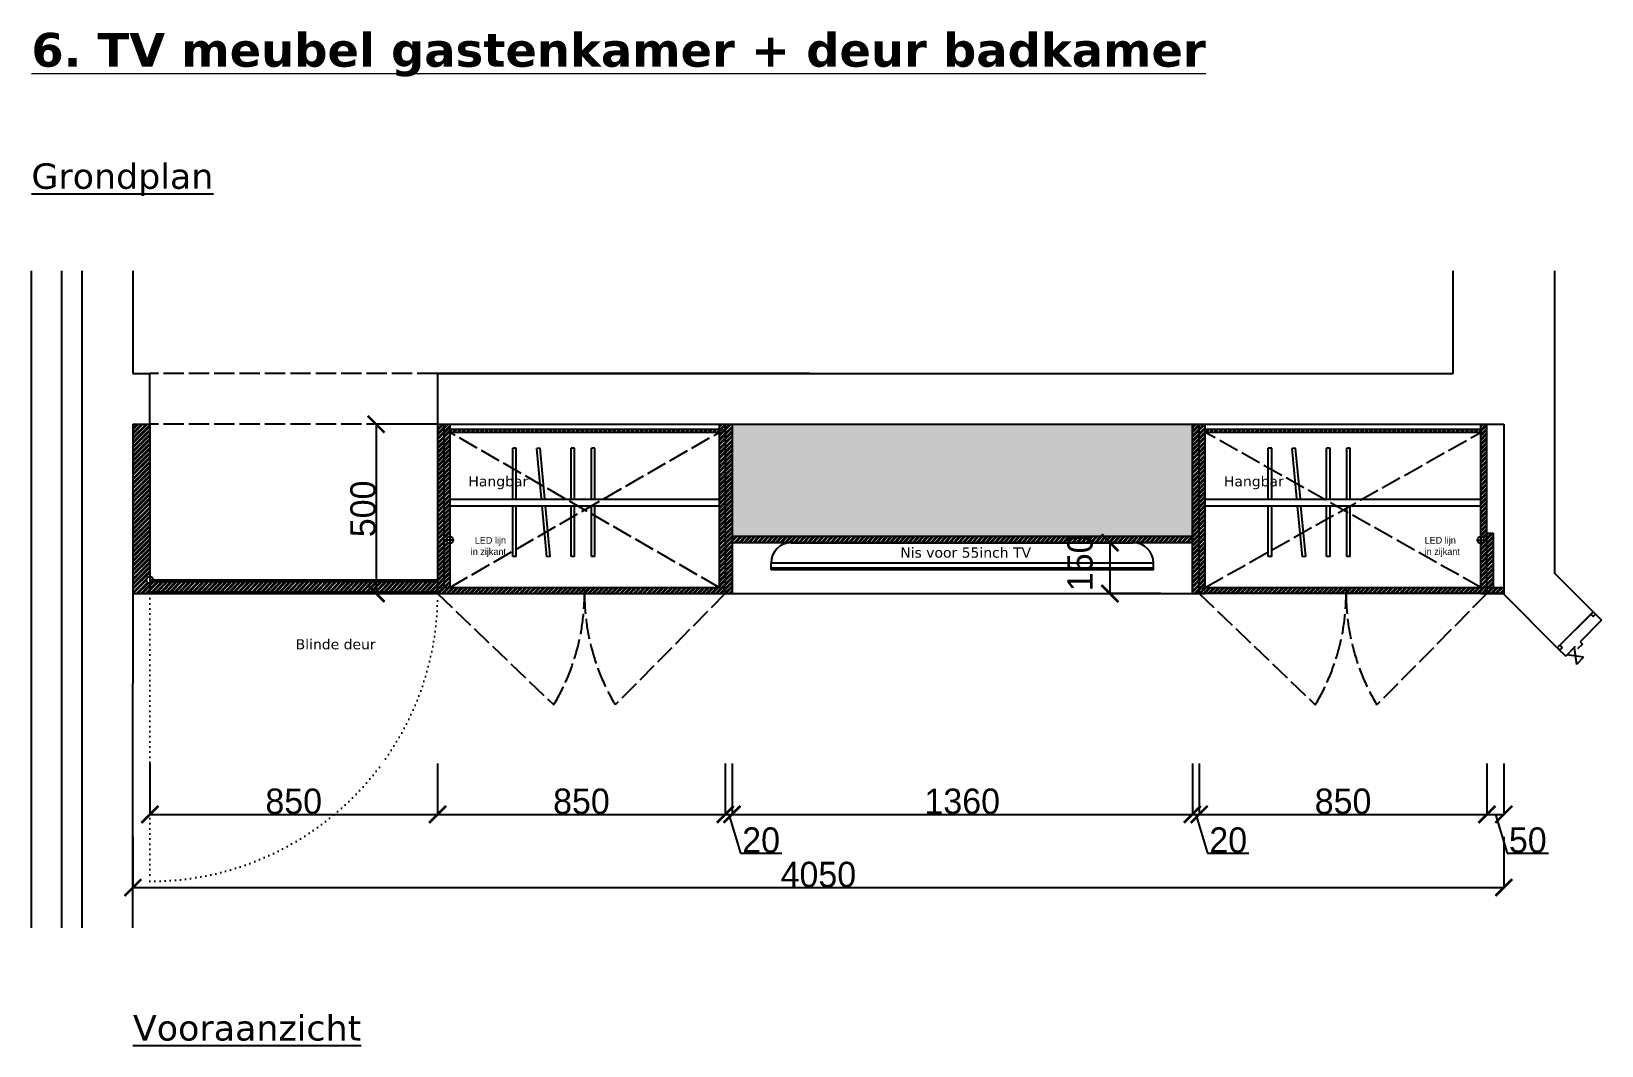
# Model space of a CAD drawing. Header units: millimetres. Extents: x -153917 to -31303, y -39726 to 31262.
# Drawn here: x -39145 to -34506, y -17944 to -14948 of the extents above; entities that cross this region are included whole.
import ezdxf

# ---------------------------------------------------------------- set-up
doc = ezdxf.new("R2010")
doc.units = ezdxf.units.MM
doc.header["$LTSCALE"] = 5
doc.linetypes.add('ACAD_ISO02W100', pattern=[15, 12, -3])
doc.linetypes.add('ACAD_ISO07W100', pattern=[3, 0, -3])
for name, color, linetype in [('Bemating', 1, 'Continuous'), ('Deuren', 8, 'Continuous'), ('invulling muren', 252, 'Continuous'), ('Meubel', 8, 'Continuous'), ('Meubels', 8, 'Continuous'), ('muren', 7, 'Continuous'), ('Tekst', 7, 'Continuous'), ('Verlichting', 1, 'Continuous')]:
    doc.layers.add(name, color=color, linetype=linetype)
doc.layers.add('mozaiques', color=7, linetype='Continuous', true_color=0x323d2e)
doc.layers.add('TV', color=7, linetype='Continuous', true_color=0x4a7369)
doc.layers.add('Nummering schrijnwerkerij', color=80, linetype='Continuous', lineweight=0)
doc.styles.add('Geneva', font='')
doc.styles.get('Geneva').set_extended_font_data('Geneva')
doc.dimstyles.new('ISO-25', dxfattribs={"dimtxt": 100, "dimasz": 25, "dimexe": 1.25, "dimexo": 0.625, "dimtad": 1, "dimtxsty": 'Standard', "dimblk": 'ARCHTICK', "dimcen": 2.5, "dimse1": 1, "dimse2": 1, "dimadec": 0, "dimazin": 0, "dimtfac": 1, "dimtmove": 0, "dimatfit": 3, "dimfxl": 1, "dimarcsym": 0})

# ---------------------------------------------------------------- blocks, each defined once
blk = doc.blocks.new('_ArchTick')
at = {"color": 0, "linetype": 'ByBlock', "const_width": 0.15}
blk.add_lwpolyline([(-0.5, -0.5), (0.5, 0.5)], dxfattribs=at)
blk = doc.blocks.new('*D914')
at = {"layer": 'Bemating', "color": 0, "lineweight": -2, "transparency": 16777216}
for p, q in [((-38844.6, -17326.9), (-38844.6, -17478.2)), ((-34794.6, -17326.9), (-34794.6, -17478.2)), ((-38844.6, -17476.9), (-34794.6, -17476.9))]:
    blk.add_line(p, q, dxfattribs=at)
at = {"layer": 'Defpoints', "color": 0, "transparency": 16777216}
for p in [(-38844.6, -16703.2), (-34794.6, -16705.3), (-34794.6, -17476.9)]:
    blk.add_point(p, dxfattribs=at)
at = {"layer": 'Bemating', "color": 0, "lineweight": -2, "transparency": 16777216, "xscale": 50, "yscale": 50, "zscale": 50, "rotation": 180}
blk.add_blockref('_ArchTick', (-38844.6, -17476.9), dxfattribs=at)
at = {"layer": 'Bemating', "color": 0, "lineweight": -2, "transparency": 16777216, "xscale": 50, "yscale": 50, "zscale": 50}
blk.add_blockref('_ArchTick', (-34794.6, -17476.9), dxfattribs=at)
at = {"layer": 'Bemating', "color": 0, "transparency": 16777216, "insert": (-36819.6, -17438.8), "char_height": 75, "attachment_point": 5, "style": 'Geneva'}
blk.add_mtext('4050', dxfattribs=at)
blk = doc.blocks.new('*D915')
at = {"layer": 'Bemating', "color": 0, "lineweight": -2, "transparency": 16777216}
for p, q in [((-38794.6, -17110.7), (-38794.6, -17261.9)), ((-37944.6, -17110.7), (-37944.6, -17261.9)), ((-38794.6, -17260.7), (-37944.6, -17260.7))]:
    blk.add_line(p, q, dxfattribs=at)
at = {"layer": 'Defpoints', "color": 0, "transparency": 16777216}
for p in [(-38794.6, -16608.4), (-37944.6, -16608.4), (-37944.6, -17260.7)]:
    blk.add_point(p, dxfattribs=at)
at = {"layer": 'Bemating', "color": 0, "lineweight": -2, "transparency": 16777216, "xscale": 50, "yscale": 50, "zscale": 50, "rotation": 180}
blk.add_blockref('_ArchTick', (-38794.6, -17260.7), dxfattribs=at)
at = {"layer": 'Bemating', "color": 0, "lineweight": -2, "transparency": 16777216, "xscale": 50, "yscale": 50, "zscale": 50}
blk.add_blockref('_ArchTick', (-37944.6, -17260.7), dxfattribs=at)
at = {"layer": 'Bemating', "color": 0, "transparency": 16777216, "insert": (-38369.6, -17222.5), "char_height": 75, "attachment_point": 5, "style": 'Geneva'}
blk.add_mtext('850', dxfattribs=at)
blk = doc.blocks.new('*D916')
at = {"layer": 'Bemating', "color": 0, "lineweight": -2, "transparency": 16777216}
for p, q in [((-37944.6, -17110.7), (-37944.6, -17261.9)), ((-37094.6, -17110.7), (-37094.6, -17261.9)), ((-37944.6, -17260.7), (-37094.6, -17260.7))]:
    blk.add_line(p, q, dxfattribs=at)
at = {"layer": 'Defpoints', "color": 0, "transparency": 16777216}
for p in [(-37944.6, -16608.4), (-37094.6, -16608.4), (-37094.6, -17260.7)]:
    blk.add_point(p, dxfattribs=at)
at = {"layer": 'Bemating', "color": 0, "lineweight": -2, "transparency": 16777216, "xscale": 50, "yscale": 50, "zscale": 50, "rotation": 180}
blk.add_blockref('_ArchTick', (-37944.6, -17260.7), dxfattribs=at)
at = {"layer": 'Bemating', "color": 0, "lineweight": -2, "transparency": 16777216, "xscale": 50, "yscale": 50, "zscale": 50}
blk.add_blockref('_ArchTick', (-37094.6, -17260.7), dxfattribs=at)
at = {"layer": 'Bemating', "color": 0, "transparency": 16777216, "insert": (-37519.6, -17222.5), "char_height": 75, "attachment_point": 5, "style": 'Geneva'}
blk.add_mtext('850', dxfattribs=at)
blk = doc.blocks.new('*D917')
at = {"layer": 'Bemating', "color": 0, "lineweight": -2, "transparency": 16777216}
for p, q in [((-37094.6, -17110.7), (-37094.6, -17261.9)), ((-37074.6, -17110.7), (-37074.6, -17261.9)), ((-37094.6, -17260.7), (-37074.6, -17260.7)), ((-37084.6, -17260.7), (-37050.1, -17375.3)), ((-37050.1, -17375.3), (-36927.5, -17375.3))]:
    blk.add_line(p, q, dxfattribs=at)
at = {"layer": 'Defpoints', "color": 0, "transparency": 16777216}
for p in [(-37094.6, -16608.4), (-37074.6, -16608.4), (-37074.6, -17260.7)]:
    blk.add_point(p, dxfattribs=at)
at = {"layer": 'Bemating', "color": 0, "lineweight": -2, "transparency": 16777216, "xscale": 50, "yscale": 50, "zscale": 50, "rotation": 180}
blk.add_blockref('_ArchTick', (-37094.6, -17260.7), dxfattribs=at)
at = {"layer": 'Bemating', "color": 0, "lineweight": -2, "transparency": 16777216, "xscale": 50, "yscale": 50, "zscale": 50}
blk.add_blockref('_ArchTick', (-37074.6, -17260.7), dxfattribs=at)
at = {"layer": 'Bemating', "color": 0, "transparency": 16777216, "insert": (-36988.8, -17337.2), "char_height": 75, "attachment_point": 5, "style": 'Geneva'}
blk.add_mtext('20', dxfattribs=at)
blk = doc.blocks.new('*D918')
at = {"layer": 'Bemating', "color": 0, "lineweight": -2, "transparency": 16777216}
for p, q in [((-37074.6, -17110.7), (-37074.6, -17261.9)), ((-35714.6, -17110.7), (-35714.6, -17261.9)), ((-37074.6, -17260.7), (-35714.6, -17260.7))]:
    blk.add_line(p, q, dxfattribs=at)
at = {"layer": 'Defpoints', "color": 0, "transparency": 16777216}
for p in [(-37074.6, -16608.4), (-35714.6, -16608.4), (-35714.6, -17260.7)]:
    blk.add_point(p, dxfattribs=at)
at = {"layer": 'Bemating', "color": 0, "lineweight": -2, "transparency": 16777216, "xscale": 50, "yscale": 50, "zscale": 50, "rotation": 180}
blk.add_blockref('_ArchTick', (-37074.6, -17260.7), dxfattribs=at)
at = {"layer": 'Bemating', "color": 0, "lineweight": -2, "transparency": 16777216, "xscale": 50, "yscale": 50, "zscale": 50}
blk.add_blockref('_ArchTick', (-35714.6, -17260.7), dxfattribs=at)
at = {"layer": 'Bemating', "color": 0, "transparency": 16777216, "insert": (-36394.6, -17222.5), "char_height": 75, "attachment_point": 5, "style": 'Geneva'}
blk.add_mtext('1360', dxfattribs=at)
blk = doc.blocks.new('*D919')
at = {"layer": 'Bemating', "color": 0, "lineweight": -2, "transparency": 16777216}
for p, q in [((-35714.6, -17110.7), (-35714.6, -17261.9)), ((-35694.6, -17110.7), (-35694.6, -17261.9)), ((-35714.6, -17260.7), (-35694.6, -17260.7)), ((-35704.6, -17260.7), (-35670.1, -17375.3)), ((-35670.1, -17375.3), (-35547.5, -17375.3))]:
    blk.add_line(p, q, dxfattribs=at)
at = {"layer": 'Defpoints', "color": 0, "transparency": 16777216}
for p in [(-35714.6, -16608.4), (-35694.6, -16608.4), (-35694.6, -17260.7)]:
    blk.add_point(p, dxfattribs=at)
at = {"layer": 'Bemating', "color": 0, "lineweight": -2, "transparency": 16777216, "xscale": 50, "yscale": 50, "zscale": 50, "rotation": 180}
blk.add_blockref('_ArchTick', (-35714.6, -17260.7), dxfattribs=at)
at = {"layer": 'Bemating', "color": 0, "lineweight": -2, "transparency": 16777216, "xscale": 50, "yscale": 50, "zscale": 50}
blk.add_blockref('_ArchTick', (-35694.6, -17260.7), dxfattribs=at)
at = {"layer": 'Bemating', "color": 0, "transparency": 16777216, "insert": (-35608.8, -17337.2), "char_height": 75, "attachment_point": 5, "style": 'Geneva'}
blk.add_mtext('20', dxfattribs=at)
blk = doc.blocks.new('*D920')
at = {"layer": 'Bemating', "color": 0, "lineweight": -2, "transparency": 16777216}
for p, q in [((-35694.6, -17110.7), (-35694.6, -17261.9)), ((-34844.6, -17110.7), (-34844.6, -17261.9)), ((-35694.6, -17260.7), (-34844.6, -17260.7))]:
    blk.add_line(p, q, dxfattribs=at)
at = {"layer": 'Defpoints', "color": 0, "transparency": 16777216}
for p in [(-35694.6, -16608.4), (-34844.6, -16608.4), (-34844.6, -17260.7)]:
    blk.add_point(p, dxfattribs=at)
at = {"layer": 'Bemating', "color": 0, "lineweight": -2, "transparency": 16777216, "xscale": 50, "yscale": 50, "zscale": 50, "rotation": 180}
blk.add_blockref('_ArchTick', (-35694.6, -17260.7), dxfattribs=at)
at = {"layer": 'Bemating', "color": 0, "lineweight": -2, "transparency": 16777216, "xscale": 50, "yscale": 50, "zscale": 50}
blk.add_blockref('_ArchTick', (-34844.6, -17260.7), dxfattribs=at)
at = {"layer": 'Bemating', "color": 0, "transparency": 16777216, "insert": (-35269.6, -17222.5), "char_height": 75, "attachment_point": 5, "style": 'Geneva'}
blk.add_mtext('850', dxfattribs=at)
blk = doc.blocks.new('*D921')
at = {"layer": 'Bemating', "color": 0, "lineweight": -2, "transparency": 16777216}
for p, q in [((-34844.6, -17110.7), (-34844.6, -17261.9)), ((-34794.6, -17110.7), (-34794.6, -17261.9)), ((-34844.6, -17260.7), (-34794.6, -17260.7)), ((-34819.6, -17260.7), (-34785.1, -17375.3)), ((-34785.1, -17375.3), (-34662.5, -17375.3))]:
    blk.add_line(p, q, dxfattribs=at)
at = {"layer": 'Defpoints', "color": 0, "transparency": 16777216}
for p in [(-34844.6, -16608.4), (-34794.6, -16608.4), (-34794.6, -17260.7)]:
    blk.add_point(p, dxfattribs=at)
at = {"layer": 'Bemating', "color": 0, "lineweight": -2, "transparency": 16777216, "xscale": 50, "yscale": 50, "zscale": 50, "rotation": 180}
blk.add_blockref('_ArchTick', (-34844.6, -17260.7), dxfattribs=at)
at = {"layer": 'Bemating', "color": 0, "lineweight": -2, "transparency": 16777216, "xscale": 50, "yscale": 50, "zscale": 50}
blk.add_blockref('_ArchTick', (-34794.6, -17260.7), dxfattribs=at)
at = {"layer": 'Bemating', "color": 0, "transparency": 16777216, "insert": (-34723.8, -17337.2), "char_height": 75, "attachment_point": 5, "style": 'Geneva'}
blk.add_mtext('50', dxfattribs=at)
blk = doc.blocks.new('*D922')
at = {"layer": 'Bemating', "color": 0, "lineweight": -2, "transparency": 16777216}
for p, q in [((-37976.2, -16108.4), (-38127.4, -16108.4)), ((-38126.2, -16108.4), (-38126.2, -16608.4)), ((-37976.2, -16608.4), (-38127.4, -16608.4))]:
    blk.add_line(p, q, dxfattribs=at)
at = {"layer": 'Defpoints', "color": 0, "transparency": 16777216}
for p in [(-37074.6, -16108.4), (-38126.2, -16608.4), (-37074.6, -16608.4)]:
    blk.add_point(p, dxfattribs=at)
at = {"layer": 'Bemating', "color": 0, "lineweight": -2, "transparency": 16777216, "xscale": 50, "yscale": 50, "zscale": 50}
for p, rotation in [((-38126.2, -16108.4), 90), ((-38126.2, -16608.4), 270)]:
    blk.add_blockref('_ArchTick', p, dxfattribs=dict(at, rotation=rotation))
at = {"layer": 'Bemating', "color": 0, "transparency": 16777216, "insert": (-38164.3, -16358.4), "char_height": 75, "attachment_point": 5, "rotation": 90, "style": 'Geneva'}
blk.add_mtext('500', dxfattribs=at)
blk = doc.blocks.new('*D954')
at = {"layer": 'Bemating', "color": 0, "lineweight": -2, "transparency": 16777216}
for p, q in [((-35808.2, -16458.4), (-35959.4, -16458.4)), ((-35958.2, -16458.4), (-35958.2, -16608.4)), ((-35808.2, -16608.4), (-35959.4, -16608.4))]:
    blk.add_line(p, q, dxfattribs=at)
at = {"layer": 'Defpoints', "color": 0, "transparency": 16777216}
for p in [(-35714.6, -16458.4), (-35958.2, -16608.4), (-35714.6, -16608.4)]:
    blk.add_point(p, dxfattribs=at)
at = {"layer": 'Bemating', "color": 0, "lineweight": -2, "transparency": 16777216, "xscale": 50, "yscale": 50, "zscale": 50}
for p, rotation in [((-35958.2, -16458.4), 90), ((-35958.2, -16608.4), 270)]:
    blk.add_blockref('_ArchTick', p, dxfattribs=dict(at, rotation=rotation))
at = {"layer": 'Bemating', "color": 0, "transparency": 16777216, "insert": (-36046.3, -16517.7), "char_height": 75, "attachment_point": 5, "rotation": 90, "style": 'Geneva'}
blk.add_mtext('150', dxfattribs=at)

msp = doc.modelspace()

# ---------------------------------------------------------------- hatches: boundary and pattern name
at = {"layer": 'invulling muren', "transparency": 33554687}
h = msp.add_hatch(dxfattribs=at)
h.set_pattern_fill('ANSI32', color=256)
h.paths.add_polyline_path([(-38794.556, -16108.368), (-38844.556, -16108.368), (-38844.556, -16608.368), (-38794.556, -16608.368), (-38794.556, -16578.368, -0.41421356), (-38804.556, -16568.368, -0.41421356), (-38794.556, -16558.368)])
h.paths.add_polyline_path([(-37926.556, -16108.368), (-37944.556, -16108.368), (-37944.556, -16590.368), (-37926.556, -16590.368), (-37926.556, -16568.368)])
h.paths.add_polyline_path([(-37908.556, -16108.368), (-37926.556, -16108.368), (-37926.556, -16568.368), (-37926.556, -16590.368), (-37908.556, -16590.368), (-37908.556, -16460.368, -0.41421356), (-37918.556, -16450.368, -0.41421356), (-37908.556, -16440.368)])
h.paths.add_polyline_path([(-37510.556, -16590.368), (-37944.556, -16590.368), (-37944.556, -16608.368), (-37510.556, -16608.368)])
h.paths.add_polyline_path([(-37094.556, -16590.368), (-37510.556, -16590.368), (-37510.556, -16608.368), (-37094.556, -16608.368)])
h.paths.add_polyline_path([(-37094.556, -16108.368), (-37112.556, -16108.368), (-37112.556, -16132.368), (-37112.556, -16590.368), (-37094.556, -16590.368)])
h.paths.add_polyline_path([(-37074.556, -16108.368), (-37094.556, -16108.368), (-37094.556, -16590.368), (-37094.556, -16608.368), (-37074.556, -16608.368)])
h.paths.add_polyline_path([(-37112.556, -16124.368), (-37908.556, -16124.368), (-37908.556, -16132.368), (-37112.556, -16132.368)])
h.paths.add_polyline_path([(-37944.556, -16590.368), (-37944.556, -16573.368), (-38785.896, -16573.368, -0.26794919), (-38794.556, -16578.368), (-38794.556, -16603.368), (-37944.556, -16603.368)])
h.paths.add_polyline_path([(-35714.556, -16440.368), (-37074.556, -16440.368), (-37074.556, -16458.368), (-35714.556, -16458.368)])
h.paths.add_polyline_path([(-35694.556, -16108.368), (-35714.556, -16108.368), (-35714.556, -16608.368), (-35694.556, -16608.368), (-35694.556, -16590.368)])
h.paths.add_polyline_path([(-35676.556, -16108.368), (-35694.556, -16108.368), (-35694.556, -16590.368), (-35676.556, -16590.368)])
h.paths.add_polyline_path([(-34862.556, -16124.368), (-35676.556, -16124.368), (-35676.556, -16132.368), (-34862.556, -16132.368)])
h.paths.add_polyline_path([(-35260.556, -16590.368), (-35694.556, -16590.368), (-35694.556, -16608.368), (-35260.556, -16608.368)])
h.paths.add_polyline_path([(-34844.556, -16590.368), (-35260.556, -16590.368), (-35260.556, -16608.368), (-34844.556, -16608.368)])
h.paths.add_polyline_path([(-34844.556, -16108.368), (-34862.556, -16108.368), (-34862.556, -16440.368, -0.41421356), (-34852.556, -16450.368, -0.41421356), (-34862.556, -16460.368), (-34862.556, -16590.368), (-34844.556, -16590.368), (-34844.556, -16430.368)])
h.paths.add_polyline_path([(-34826.556, -16430.368), (-34844.556, -16430.368), (-34844.556, -16590.368), (-34826.556, -16590.368)])
h.paths.add_polyline_path([(-34794.556, -16590.368), (-34844.556, -16590.368), (-34844.556, -16608.368), (-34794.556, -16608.368)])
at = {"layer": 'invulling muren', "transparency": 33554477}
h = msp.add_hatch(color=256, dxfattribs=at)
h.dxf.hatch_style = 1
h.paths.add_polyline_path([(-35714.556, -16108.368), (-37074.556, -16108.368), (-37074.556, -16440.368), (-35714.556, -16440.368)])
at = {"layer": 'TV'}
msp.add_hatch(color=256, dxfattribs=at).paths.add_polyline_path([(-36959.556, -16533.368), (-36959.556, -16538.368), (-35829.556, -16538.368), (-35829.556, -16533.368)])

# ---------------------------------------------------------------- linework, layer by layer
at = {"layer": 'Deuren', "linetype": 'ACAD_ISO02W100'}
for p, q in [((-37944.556, -15958.368), (-38794.556, -15958.368)), ((-37944.556, -16108.368), (-38794.556, -16108.368))]:
    msp.add_line(p, q, dxfattribs=at)
at = {"layer": 'Deuren', "linetype": 'ACAD_ISO07W100'}
msp.add_line((-38794.556, -16608.368), (-38794.556, -17458.368), dxfattribs=at)
at = {"layer": 'Deuren'}
for p, q in [((-34537.564, -16669.503), (-34636.559, -16768.498)), ((-34505.744, -16687.18), (-34569.383, -16750.82)), ((-34530.493, -16662.431), (-34505.744, -16687.18)), ((-34636.559, -16768.498), (-34611.81, -16793.246)), ((-34583.526, -16764.962), (-34611.81, -16793.246)), ((-34558.777, -16796.782), (-34608.274, -16789.711)), ((-34587.061, -16768.498), (-34579.99, -16817.995)), ((-34562.312, -16757.891), (-34576.454, -16772.033)), ((-34569.383, -16750.82), (-34562.312, -16757.891)), ((-34558.777, -16796.782), (-34579.99, -16817.995))]:
    msp.add_line(p, q, dxfattribs=at)
for points in [[(-34530.493, -16662.431), (-34523.421, -16669.503), (-34530.493, -16676.574), (-34537.564, -16669.503)], [(-34636.559, -16768.498), (-34629.487, -16775.569), (-34622.416, -16768.498), (-34629.487, -16761.426)]]:
    msp.add_lwpolyline(points, close=True, dxfattribs=at)
at = {"layer": 'Deuren', "linetype": 'ACAD_ISO07W100'}
msp.add_arc((-38794.556, -16608.368), 850, 270, 0, dxfattribs=at)
at = {"layer": 'Meubel'}
for p, q in [((-36844.556, -15958.368), (-37944.556, -15958.368)), ((-38844.556, -16108.368), (-38844.556, -16608.368)), ((-38794.556, -16108.368), (-38794.556, -16568.368)), ((-37944.556, -16108.368), (-37944.556, -16608.368)), ((-37926.556, -16108.368), (-37926.556, -16568.368)), ((-37908.556, -16108.368), (-37908.556, -16590.368)), ((-37112.556, -16124.368), (-37908.556, -16124.368)), ((-37112.556, -16132.368), (-37908.556, -16132.368)), ((-37112.556, -16108.368), (-37112.556, -16590.368)), ((-37112.556, -16108.368), (-37112.556, -16132.368)), ((-37094.556, -16108.368), (-37094.556, -16608.368)), ((-37074.556, -16108.368), (-37074.556, -16608.368)), ((-35714.556, -16608.368), (-35714.556, -16108.368)), ((-35714.556, -16108.368), (-35714.556, -16128.368)), ((-35694.556, -16608.368), (-35694.556, -16108.368)), ((-35676.556, -16590.368), (-35676.556, -16108.368)), ((-34862.556, -16124.368), (-35676.556, -16124.368)), ((-34862.556, -16132.368), (-35676.556, -16132.368)), ((-34862.556, -16590.368), (-34862.556, -16108.368)), ((-34862.556, -16108.368), (-34862.556, -16132.368)), ((-34844.556, -16608.368), (-34844.556, -16108.368)), ((-35714.556, -16440.368), (-37074.556, -16440.368)), ((-35714.556, -16458.368), (-37074.556, -16458.368)), ((-36899.556, -16458.368), (-35889.556, -16458.368)), ((-34844.556, -16590.368), (-34844.556, -16430.368)), ((-34844.556, -16430.368), (-34826.556, -16430.368)), ((-34826.556, -16430.368), (-34826.556, -16590.368)), ((-35829.556, -16518.368), (-36959.556, -16518.368)), ((-36959.556, -16538.368), (-36959.556, -16518.368)), ((-36959.556, -16538.368), (-36959.556, -16518.368)), ((-35829.556, -16533.368), (-36959.556, -16533.368)), ((-35829.556, -16538.368), (-36959.556, -16538.368)), ((-35829.556, -16538.368), (-35829.556, -16518.368)), ((-38794.556, -16568.368), (-37944.556, -16568.368)), ((-38794.556, -16568.368), (-38794.556, -16608.368)), ((-38794.556, -16573.368), (-37944.556, -16573.368)), ((-38794.556, -16603.368), (-37944.556, -16603.368)), ((-37944.556, -16608.368), (-37944.556, -16590.368)), ((-37944.556, -16590.368), (-37094.556, -16590.368)), ((-37926.556, -16568.368), (-37926.556, -16590.368)), ((-37510.556, -16590.368), (-37510.556, -16608.368)), ((-35694.556, -16608.368), (-35694.556, -16590.368)), ((-35694.556, -16590.368), (-34794.556, -16590.368)), ((-35260.556, -16590.368), (-35260.556, -16608.368)), ((-38844.556, -16608.368), (-35676.556, -16608.368)), ((-34844.556, -16608.368), (-35694.556, -16608.368)), ((-34862.556, -16608.368), (-34794.556, -16608.368)), ((-34794.556, -16608.368), (-34844.556, -16608.368))]:
    msp.add_line(p, q, dxfattribs=at)
at = {"layer": 'Meubel', "linetype": 'ACAD_ISO02W100'}
for p, q in [((-37112.556, -16590.368), (-37908.556, -16132.368)), ((-37908.556, -16590.368), (-37112.556, -16132.368)), ((-34862.556, -16590.368), (-35676.556, -16132.368)), ((-35676.556, -16590.368), (-34862.556, -16132.368))]:
    msp.add_line(p, q, dxfattribs=at)
at = {"layer": 'Meubel', "color": 2, "linetype": 'ACAD_ISO02W100'}
for p, q in [((-37944.556, -16608.368), (-37601.58, -16937.344)), ((-37094.556, -16608.368), (-37419.532, -16937.344)), ((-35694.556, -16608.368), (-35351.58, -16937.344)), ((-34844.556, -16608.368), (-35169.532, -16937.344))]:
    msp.add_line(p, q, dxfattribs=at)
at = {"layer": 'Meubel'}
msp.add_circle((-38794.556, -16568.368), 10, dxfattribs=at)
for centre, start, end in [((-36899.556, -16518.368), 90, 180), ((-35889.556, -16518.368), 0, 90)]:
    msp.add_arc(centre, 60, start, end, dxfattribs=at)
at = {"layer": 'Meubel', "color": 2, "linetype": 'ACAD_ISO02W100'}
for centre, start, end in [((-38150.556, -16608.368), 329.067685, 0), ((-36870.556, -16608.368), 180, 210.932315), ((-35900.556, -16608.368), 329.067685, 0), ((-34620.556, -16608.368), 180, 210.932315)]:
    msp.add_arc(centre, 640, start, end, dxfattribs=at)
at = {"layer": 'Meubels'}
for p, q in [((-37712.419, -16179.368), (-37722.419, -16179.368)), ((-37722.419, -16329.155), (-37722.419, -16179.368)), ((-37712.419, -16328.281), (-37712.419, -16179.368)), ((-37641.738, -16179.368), (-37651.695, -16180.299)), ((-37637.947, -16327.306), (-37651.695, -16180.299)), ((-37627.73, -16329.161), (-37641.738, -16179.368)), ((-37540.092, -16179.368), (-37550.092, -16179.368)), ((-37550.092, -16330.03), (-37550.092, -16179.368)), ((-37540.092, -16328.281), (-37540.092, -16179.368)), ((-37490.092, -16329.155), (-37490.092, -16179.368)), ((-37480.092, -16179.368), (-37490.092, -16179.368)), ((-37480.092, -16328.281), (-37480.092, -16179.368)), ((-35480.419, -16179.368), (-35490.419, -16179.368)), ((-35490.419, -16329.155), (-35490.419, -16179.368)), ((-35480.419, -16328.281), (-35480.419, -16179.368)), ((-35409.738, -16179.368), (-35419.695, -16180.299)), ((-35405.947, -16327.306), (-35419.695, -16180.299)), ((-35395.73, -16329.161), (-35409.738, -16179.368)), ((-35308.092, -16179.368), (-35318.092, -16179.368)), ((-35318.092, -16330.03), (-35318.092, -16179.368)), ((-35308.092, -16328.281), (-35308.092, -16179.368)), ((-35258.092, -16329.155), (-35258.092, -16179.368)), ((-35248.092, -16179.368), (-35258.092, -16179.368)), ((-35248.092, -16328.281), (-35248.092, -16179.368)), ((-37908.556, -16329.368), (-37112.556, -16329.368)), ((-37908.556, -16349.368), (-37112.556, -16349.368)), ((-37722.419, -16499.368), (-37722.419, -16349.368)), ((-37712.419, -16499.368), (-37712.419, -16349.368)), ((-37621.769, -16500.299), (-37635.884, -16349.368)), ((-37611.812, -16499.368), (-37625.84, -16349.368)), ((-37550.092, -16499.368), (-37550.092, -16349.368)), ((-37540.092, -16499.368), (-37540.092, -16349.368)), ((-37490.092, -16499.368), (-37490.092, -16349.368)), ((-37480.092, -16499.368), (-37480.092, -16349.368)), ((-35676.556, -16329.368), (-34862.556, -16329.368)), ((-35676.556, -16349.368), (-34862.556, -16349.368)), ((-35490.419, -16499.368), (-35490.419, -16349.368)), ((-35480.419, -16499.368), (-35480.419, -16349.368)), ((-35389.769, -16500.299), (-35403.884, -16349.368)), ((-35379.812, -16499.368), (-35393.84, -16349.368)), ((-35318.092, -16499.368), (-35318.092, -16349.368)), ((-35308.092, -16499.368), (-35308.092, -16349.368)), ((-35258.092, -16499.368), (-35258.092, -16349.368)), ((-35248.092, -16499.368), (-35248.092, -16349.368)), ((-37712.419, -16499.368), (-37722.419, -16499.368)), ((-37611.812, -16499.368), (-37621.769, -16500.299)), ((-37540.092, -16499.368), (-37550.092, -16499.368)), ((-37480.092, -16499.368), (-37490.092, -16499.368)), ((-35480.419, -16499.368), (-35490.419, -16499.368)), ((-35379.812, -16499.368), (-35389.769, -16500.299)), ((-35308.092, -16499.368), (-35318.092, -16499.368)), ((-35248.092, -16499.368), (-35258.092, -16499.368))]:
    msp.add_line(p, q, dxfattribs=at)
at = {"layer": 'mozaiques'}
msp.add_line((-34944.556, -15958.368), (-34944.556, -15655.61), dxfattribs=at)
at = {"layer": 'muren'}
for p, q in [((-39144.556, -17595.791), (-39144.556, -15655.61)), ((-39054.556, -17595.791), (-39054.556, -15655.61)), ((-38994.556, -17595.791), (-38994.556, -15655.61)), ((-38844.556, -15655.61), (-38844.556, -15958.368)), ((-34644.556, -15655.61), (-34644.556, -16548.368)), ((-38844.556, -15958.368), (-38794.556, -15958.368)), ((-38844.556, -15958.368), (-38794.556, -15958.368)), ((-38794.556, -16108.368), (-38794.556, -15958.368)), ((-37944.556, -15958.368), (-34944.556, -15958.368)), ((-37944.556, -15958.368), (-37944.556, -16108.368)), ((-38844.556, -16108.368), (-38794.556, -16108.368)), ((-38844.556, -16108.368), (-38844.556, -16874.368)), ((-38844.556, -16108.368), (-38794.556, -16108.368)), ((-37944.556, -16108.368), (-34944.556, -16108.368)), ((-34944.556, -16108.368), (-34794.556, -16108.368)), ((-34794.556, -16108.368), (-34794.556, -16548.368)), ((-34794.556, -16108.368), (-34794.556, -16610.5)), ((-34530.493, -16662.431), (-34644.556, -16548.368)), ((-34636.559, -16768.498), (-34794.556, -16610.5)), ((-34530.493, -16662.431), (-34636.559, -16768.498)), ((-34530.493, -16662.431), (-34636.559, -16768.498)), ((-34636.559, -16768.498), (-34530.493, -16662.431)), ((-34534.028, -16665.967), (-34636.559, -16768.498)), ((-34636.559, -16768.498), (-34537.564, -16669.503)), ((-34537.564, -16669.503), (-34636.559, -16768.498)), ((-34537.564, -16669.503), (-34636.559, -16768.498)), ((-38844.556, -17595.791), (-38844.556, -16874.368))]:
    msp.add_line(p, q, dxfattribs=at)
at = {"layer": 'Verlichting'}
for p, q in [((-37898.556, -16450.368), (-37918.556, -16450.368)), ((-37908.556, -16440.368), (-37908.556, -16460.368)), ((-34872.556, -16450.368), (-34852.556, -16450.368)), ((-34862.556, -16440.368), (-34862.556, -16460.368))]:
    msp.add_line(p, q, dxfattribs=at)
for centre in [(-37908.556, -16450.368), (-34862.556, -16450.368)]:
    msp.add_circle(centre, 10, dxfattribs=at)

# ---------------------------------------------------------------- texts
at = {"layer": 'Nummering schrijnwerkerij', "insert": (-39144.556, -14952.311), "char_height": 100, "attachment_point": 1}
msp.add_mtext_dynamic_manual_height_columns('{\\fVerdana|b1|i0|c0|p34;\\L6. TV meubel gastenkamer + deur badkamer}', width=8225.00244, gutter_width=12.5, heights=[0], dxfattribs=at)
at = {"layer": 'Tekst', "char_height": 75, "width": 2800, "attachment_point": 1}
for s, insert in [('{\\fVerdana|b0|i0|c0|p34;\\LGrondplan}', (-39144.556, -15337.959)), ('{\\fVerdana|b0|i0|c0|p34;\\LVooraanzicht}', (-38844.556, -17853.698))]:
    msp.add_mtext(s, dxfattribs=dict(at, insert=insert))
at = {"layer": 'Tekst', "char_height": 30, "attachment_point": 1}
for s, insert in [('{\\fVerdana|b0|i0|c0|p34;Hangbar}', (-37853.48, -16261.939)), ('{\\fVerdana|b0|i0|c0|p34;Hangbar}', (-35621.48, -16261.939)), ('{\\fVerdana|b0|i0|c0|p34;Nis voor 55inch TV}', (-36577.676, -16472.47)), ('{\\fVerdana|b0|i0|c0|p34;Blinde deur}', (-38363.784, -16743.249))]:
    msp.add_mtext_dynamic_manual_height_columns(s, width=513.71165, gutter_width=12.5, heights=[0], dxfattribs=dict(at, insert=insert))
at = {"layer": 'Verlichting', "char_height": 20, "width": 292.14835}
for insert, attachment_point in [((-37742.536, -16441.142), 3), ((-35028.576, -16441.142), 1)]:
    msp.add_mtext('LED lijn\\Pin zijkant', dxfattribs=dict(at, insert=insert, attachment_point=attachment_point))

# ---------------------------------------------------------------- dimensions: what is measured, and where the dimension line sits
at = {"layer": 'Bemating'}
for base, p1, p2, picture, middle in [((-38126.172, -16608.368), (-37074.556, -16108.368), (-37074.556, -16608.368), '*D922', (-38164.297, -16358.368)), ((-35958.166, -16608.368), (-35714.556, -16458.368), (-35714.556, -16608.368), '*D954', (-36046.291, -16517.743))]:
    dim = msp.add_linear_dim(base=base, p1=p1, p2=p2, angle=90, dimstyle='ISO-25', override={"dimtxt": 75, "dimasz": 50, "dimtxsty": 'Geneva', "dimse1": 0, "dimse2": 0, "dimtmove": 1, "dimfxl": 150, "dimfxlon": 1}, dxfattribs=at)
    dim.commit()
    dim.dimension.update_dxf_attribs({"geometry": picture, "text_midpoint": middle})
for base, p1, p2, picture, middle in [((-37944.556, -17260.655), (-38794.556, -16608.368), (-37944.556, -16608.368), '*D915', (-38369.556, -17222.53)), ((-37094.556, -17260.655), (-37944.556, -16608.368), (-37094.556, -16608.368), '*D916', (-37519.556, -17222.53)), ((-37074.556, -17260.655), (-37094.556, -16608.368), (-37074.556, -16608.368), '*D917', (-37049.525, -17337.217)), ((-35714.556, -17260.655), (-37074.556, -16608.368), (-35714.556, -16608.368), '*D918', (-36394.556, -17222.53)), ((-35694.556, -17260.655), (-35714.556, -16608.368), (-35694.556, -16608.368), '*D919', (-35669.525, -17337.217)), ((-34844.556, -17260.655), (-35694.556, -16608.368), (-34844.556, -16608.368), '*D920', (-35269.556, -17222.53)), ((-34794.556, -17260.655), (-34844.556, -16608.368), (-34794.556, -16608.368), '*D921', (-34784.525, -17337.217)), ((-34794.556, -17476.945), (-38844.556, -16703.183), (-34794.556, -16705.315), '*D914', (-36819.556, -17438.82))]:
    dim = msp.add_linear_dim(base=base, p1=p1, p2=p2, dimstyle='ISO-25', override={"dimtxt": 75, "dimasz": 50, "dimtxsty": 'Geneva', "dimse1": 0, "dimse2": 0, "dimtmove": 1, "dimfxl": 150, "dimfxlon": 1}, dxfattribs=at)
    dim.commit()
    dim.dimension.update_dxf_attribs({"geometry": picture, "text_midpoint": middle})

doc.saveas('drawing.dxf')
